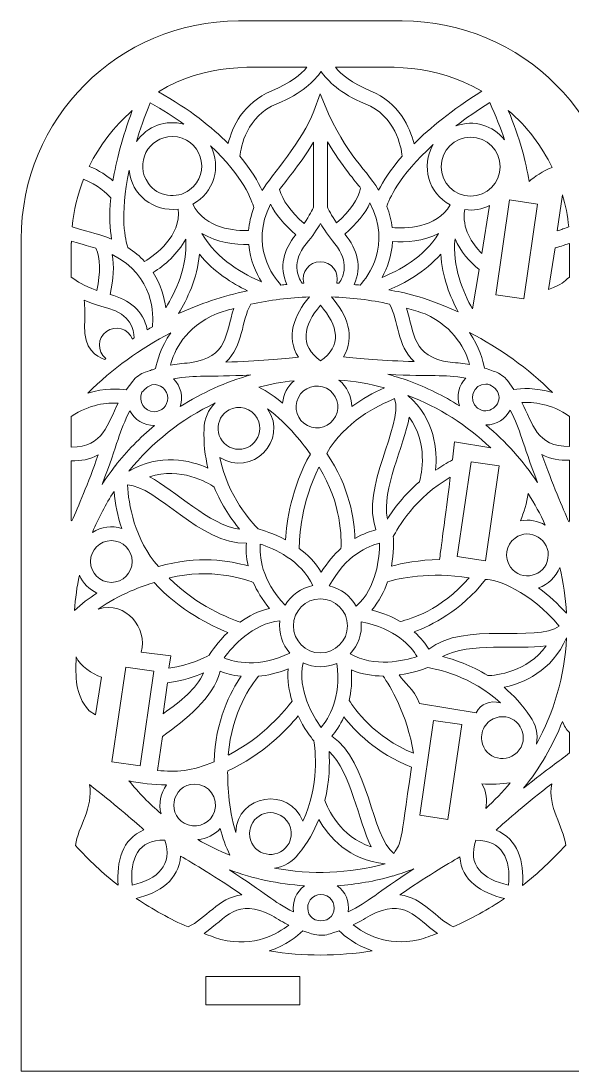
# Model space of a CAD drawing. Header units: inches. Extents: x 76 to 733, y 220 to 757.
# Drawn here: x 305.2 to 470.7, y 442.2 to 757.3 of the extents above; entities that cross this region are included whole.
import ezdxf

# ---------------------------------------------------------------- set-up
doc = ezdxf.new("R2010")
doc.units = ezdxf.units.IN
doc.header["$MEASUREMENT"] = 0
doc.layers.add('_U+0421_U+043B_U+043E_U+0439 1', color=7, linetype='Continuous')

# ---------------------------------------------------------------- blocks, each defined once
blk = doc.blocks.new('block 2')
at = {"layer": '_U+0421_U+043B_U+043E_U+0439 1', "color": 1, "lineweight": 9, "true_color": 0xff0000}
for points in [[(447.76, 675.17), (456.19, 673.94), (460.34, 702.37), (451.91, 703.6), (447.76, 675.17)], [(444.66, 595.35), (448.81, 623.78), (440.38, 625.01), (436.23, 596.58), (444.66, 595.35)], [(340.92, 533.74), (345.08, 562.17), (336.65, 563.39), (332.5, 534.96), (340.92, 533.74)], [(424.97, 518.95), (433.4, 517.72), (437.57, 546.14), (429.12, 547.38), (424.97, 518.95)], [(360.7, 462.06), (388.92, 462.06), (388.92, 470.54), (360.7, 470.54), (360.7, 462.06)]]:
    blk.add_lwpolyline(points, dxfattribs=at)
for points, knots in [([(370.54, 757.31), (370.54, 757.31), (419.69, 757.31), (419.69, 757.31), (455.77, 757.31), (484.98, 728.1), (484.97, 692.02), (484.97, 692.02), (484.97, 442.2), (484.97, 442.2), (484.97, 442.2), (305.25, 442.2), (305.25, 442.2), (305.25, 442.2), (305.25, 691.88), (305.25, 691.88), (305.17, 728.02), (334.39, 757.31), (370.54, 757.31)], [0, 0, 0, 0, 1, 1, 1, 2, 2, 2, 3, 3, 3, 4, 4, 4, 5, 5, 5, 6, 6, 6, 6]), ([(346.45, 736.08), (355.85, 730.76), (362.58, 725.4), (367.4, 720.54), (368.6, 725.36), (371.82, 732.83), (380.51, 736.34), (386.11, 738.6), (389.27, 741.32), (391.02, 743.41), (373.28, 743.41), (361.31, 744.86), (346.45, 736.08)], [0, 0, 0, 0, 1, 1, 1, 2, 2, 2, 3, 3, 3, 4, 4, 4, 4]), ([(399.59, 743.41), (401.34, 741.32), (404.5, 738.6), (410.1, 736.34), (418.82, 732.82), (422.03, 725.31), (423.22, 720.48), (427.97, 725.19), (434.53, 730.54), (443.55, 736.21), (428.82, 744.82), (417.02, 743.41), (399.59, 743.41)], [0, 0, 0, 0, 1, 1, 1, 2, 2, 2, 3, 3, 3, 4, 4, 4, 4]), ([(395.3, 742.18), (393.4, 739.41), (389.57, 735.52), (382.06, 732.49), (372.89, 728.78), (371.21, 719.45), (370.92, 716.7), (374.35, 712.63), (376.41, 709.08), (377.63, 706.44), (380.38, 710.99), (389.87, 721.4), (393.16, 730.24), (393.16, 730.24), (395.08, 735.48), (395.08, 735.48), (401.74, 717.91), (408.13, 713.87), (412.59, 706.57), (413.87, 709.12), (416.04, 712.6), (419.68, 716.74), (419.37, 719.53), (417.67, 728.8), (408.54, 732.49), (401.03, 735.52), (397.2, 739.41), (395.3, 742.18)], [0, 0, 0, 0, 1, 1, 1, 2, 2, 2, 3, 3, 3, 4, 4, 4, 5, 5, 5, 6, 6, 6, 7, 7, 7, 8, 8, 8, 9, 9, 9, 9]), ([(339.86, 721.12), (343.09, 725.86), (348.82, 727.76), (354.06, 726.32), (351.11, 728.43), (347.77, 730.57), (343.96, 732.71), (342.27, 728.52), (340.93, 724.67), (339.86, 721.12)], [0, 0, 0, 0, 1, 1, 1, 2, 2, 2, 3, 3, 3, 3]), ([(445.97, 732.81), (442.13, 730.41), (438.78, 728.08), (435.83, 725.84), (441.2, 727.77), (446.98, 725.98), (450.4, 721.66), (449.25, 725.11), (447.8, 728.82), (445.97, 732.81)], [0, 0, 0, 0, 1, 1, 1, 2, 2, 2, 3, 3, 3, 3]), ([(325.68, 713.65), (328.66, 712.49), (331.07, 710.82), (332.8, 709.36), (333.74, 715.14), (335.51, 722.12), (338.6, 730.4), (333.08, 725.59), (328.79, 719.99), (325.68, 713.65)], [0, 0, 0, 0, 1, 1, 1, 2, 2, 2, 3, 3, 3, 3]), ([(451.52, 730.49), (454.99, 722.21), (456.86, 715.1), (457.77, 709.17), (459.47, 710.6), (461.81, 712.21), (464.69, 713.36), (461.6, 719.76), (457.25, 725.53), (451.52, 730.49)], [0, 0, 0, 0, 1, 1, 1, 2, 2, 2, 3, 3, 3, 3]), ([(343.43, 708.57), (346.3, 704.61), (351.84, 703.73), (355.8, 706.61), (362.67, 711.6), (359.23, 722.64), (350.58, 722.64), (343.39, 722.64), (339.17, 714.42), (343.43, 708.57)], [0, 0, 0, 0, 1, 1, 1, 2, 2, 2, 3, 3, 3, 3]), ([(440.21, 704.73), (445.09, 704.73), (449.07, 708.71), (449.07, 713.59), (449.07, 718.48), (445.09, 722.45), (440.21, 722.45), (435.32, 722.45), (431.35, 718.48), (431.35, 713.59), (431.35, 708.71), (435.32, 704.73), (440.21, 704.73)], [0, 0, 0, 0, 1, 1, 1, 2, 2, 2, 3, 3, 3, 4, 4, 4, 4]), ([(356.74, 702.31), (360.55, 694.85), (369.7, 694.29), (373.54, 694.41), (373.72, 696.59), (374.21, 698.9), (375.12, 701.32), (374.57, 703.28), (371.95, 710.73), (362.13, 719.8), (365.36, 713.62), (363.2, 705.79), (356.74, 702.31)], [0, 0, 0, 0, 1, 1, 1, 2, 2, 2, 3, 3, 3, 4, 4, 4, 4]), ([(390.19, 696.51), (391.92, 699.02), (392.76, 700.78), (393.05, 701.45), (393.05, 701.45), (393.04, 720.96), (393.04, 720.96), (388.69, 713.73), (384.25, 708.69), (382.85, 706.78), (383.67, 703.57), (386.14, 700.13), (390.19, 696.51)], [0, 0, 0, 0, 1, 1, 1, 2, 2, 2, 3, 3, 3, 4, 4, 4, 4]), ([(397.21, 701.46), (397.51, 700.79), (398.33, 699.1), (399.97, 696.69), (404.05, 700.38), (406.46, 703.89), (407.18, 707.14), (405.93, 708.79), (401.47, 713.95), (397.2, 721.02), (397.2, 721.02), (397.21, 701.46), (397.21, 701.46)], [0, 0, 0, 0, 1, 1, 1, 2, 2, 2, 3, 3, 3, 4, 4, 4, 4]), ([(429.02, 720.22), (418.43, 710.65), (415.64, 703.56), (415.05, 701.66), (415.91, 699.45), (416.42, 697.33), (416.67, 695.31), (420.44, 695.01), (430.03, 695.02), (434.07, 702.11), (427.58, 705.6), (425.19, 713.79), (429.02, 720.22)], [0, 0, 0, 0, 1, 1, 1, 2, 2, 2, 3, 3, 3, 4, 4, 4, 4]), ([(337.26, 689.34), (339.25, 688.06), (340.91, 686.65), (342.3, 685.16), (345.52, 687.13), (353.28, 692.78), (352.38, 700.88), (344.99, 699.87), (338.33, 705.19), (337.65, 712.57), (334.71, 698.6), (336.62, 691.22), (337.26, 689.34)], [0, 0, 0, 0, 1, 1, 1, 2, 2, 2, 3, 3, 3, 4, 4, 4, 4]), ([(323.99, 709.83), (322.2, 705.3), (321.03, 700.51), (320.55, 695.57), (326.92, 693.49), (328.4, 693.52), (332.38, 691.86), (331.92, 694.68), (331.63, 698.77), (332.14, 704.26), (331.02, 705.47), (328.14, 708.26), (323.99, 709.83)], [0, 0, 0, 0, 1, 1, 1, 2, 2, 2, 3, 3, 3, 4, 4, 4, 4]), ([(402.46, 693.35), (406.2, 688.7), (407.73, 683.61), (405.24, 678.22), (405.84, 678.16), (406.43, 678.1), (407.02, 678.03), (409.32, 680.56), (416.59, 690.04), (410, 702.69), (408.54, 699.62), (406.04, 696.53), (402.46, 693.35)], [0, 0, 0, 0, 1, 1, 1, 2, 2, 2, 3, 3, 3, 4, 4, 4, 4]), ([(467.82, 705.16), (467.82, 705.16), (466.23, 694.31), (466.23, 694.31), (467.6, 694.69), (467.41, 694.77), (469.69, 695.51), (469.37, 698.81), (468.73, 702.03), (467.82, 705.16)], [0, 0, 0, 0, 1, 1, 1, 2, 2, 2, 3, 3, 3, 3]), ([(383.26, 678.04), (383.86, 678.11), (384.46, 678.17), (385.05, 678.23), (382.64, 683.47), (384.03, 688.67), (387.69, 693.17), (384.14, 696.29), (381.63, 699.33), (380.12, 702.34), (373.85, 689.88), (380.99, 680.55), (383.26, 678.04)], [0, 0, 0, 0, 1, 1, 1, 2, 2, 2, 3, 3, 3, 4, 4, 4, 4]), ([(443.56, 687.57), (443.56, 687.57), (445.92, 701.89), (445.92, 701.89), (443.71, 700.81), (441.14, 700.34), (438.44, 700.71), (437.55, 695.06), (440.55, 690.55), (443.56, 687.57)], [0, 0, 0, 0, 1, 1, 1, 2, 2, 2, 3, 3, 3, 3]), ([(390.82, 690.42), (386.36, 684.95), (388.21, 680.6), (389.63, 678.58), (389.78, 678.59), (389.94, 678.59), (390.09, 678.6), (389.21, 681.91), (391.72, 685.06), (395.05, 685.06), (398.38, 685.06), (400.89, 681.92), (400.01, 678.61), (400.23, 678.6), (400.45, 678.59), (400.67, 678.58), (402.08, 680.6), (403.94, 684.95), (399.48, 690.42), (397.52, 692.82), (396.12, 694.89), (395.14, 696.51), (394.17, 694.89), (392.77, 692.81), (390.82, 690.42)], [0, 0, 0, 0, 1, 1, 1, 2, 2, 2, 3, 3, 3, 4, 4, 4, 5, 5, 5, 6, 6, 6, 7, 7, 7, 8, 8, 8, 8]), ([(320.28, 680.4), (322.36, 679.05), (323.66, 678.01), (327.98, 676.46), (329.11, 681.84), (329, 686.09), (327.67, 689.14), (325.54, 689.79), (324.4, 689.99), (320.31, 691.28), (320.28, 689.55), (320.28, 693.28), (320.28, 680.4)], [0, 0, 0, 0, 1, 1, 1, 2, 2, 2, 3, 3, 3, 4, 4, 4, 4]), ([(373.57, 690.23), (369.52, 690.1), (364.09, 690.85), (359.54, 693.57), (363.9, 685.7), (372.53, 681.09), (377.45, 679), (375.76, 681.74), (374.02, 685.59), (373.57, 690.23)], [0, 0, 0, 0, 1, 1, 1, 2, 2, 2, 3, 3, 3, 3]), ([(430.6, 693.49), (426.07, 691.25), (420.79, 690.81), (416.8, 691.11), (416.54, 686.79), (415.14, 683.12), (413.62, 680.33), (418.6, 682.36), (426.27, 686.45), (430.6, 693.49)], [0, 0, 0, 0, 1, 1, 1, 2, 2, 2, 3, 3, 3, 3]), ([(469.92, 690.53), (466.63, 689.49), (467.02, 689.58), (465.6, 689.19), (465.6, 689.19), (463.6, 676.76), (463.6, 676.76), (468.09, 678.35), (467.86, 679.01), (469.94, 680.41), (469.94, 693.55), (469.95, 688.9), (469.92, 690.53)], [0, 0, 0, 0, 1, 1, 1, 2, 2, 2, 3, 3, 3, 4, 4, 4, 4]), ([(354.64, 691.88), (352.29, 687.4), (348.28, 683.93), (344.87, 681.83), (347.21, 678.19), (348.23, 674.39), (348.64, 671.23), (351.48, 675.8), (355.28, 683.61), (354.64, 691.88)], [0, 0, 0, 0, 1, 1, 1, 2, 2, 2, 3, 3, 3, 3]), ([(435.56, 691.98), (434.56, 683.81), (438.06, 675.73), (440.77, 670.91), (440.77, 670.91), (442.74, 682.71), (442.74, 682.71), (439.99, 684.99), (437.2, 688.15), (435.56, 691.98)], [0, 0, 0, 0, 1, 1, 1, 2, 2, 2, 3, 3, 3, 3]), ([(331.96, 675.21), (337.72, 673.65), (341.93, 670.43), (343.09, 664.63), (343.61, 664.94), (344.13, 665.24), (344.65, 665.53), (345.02, 668.94), (345.3, 680.84), (332.57, 687.2), (333.19, 683.86), (332.98, 679.89), (331.96, 675.21)], [0, 0, 0, 0, 1, 1, 1, 2, 2, 2, 3, 3, 3, 4, 4, 4, 4]), ([(373.16, 676.36), (368.74, 678.51), (363.04, 682.03), (358.77, 687.29), (358.13, 680.09), (355.05, 673.7), (352.49, 669.51), (358.75, 672.35), (365.7, 674.74), (373.16, 676.36)], [0, 0, 0, 0, 1, 1, 1, 2, 2, 2, 3, 3, 3, 3]), ([(431.25, 687.36), (426.48, 681.89), (420.2, 678.52), (415.66, 676.64), (420.61, 675.62), (424.86, 675.12), (436.49, 670.01), (434.17, 674.35), (431.61, 680.57), (431.25, 687.36)], [0, 0, 0, 0, 1, 1, 1, 2, 2, 2, 3, 3, 3, 3]), ([(374.18, 672.3), (371.32, 667.24), (371.98, 659.86), (366.74, 654.96), (376.11, 655.18), (384.19, 655.92), (388.48, 656.38), (384.68, 662.49), (387.12, 669.01), (391.82, 674.52), (385.85, 674.31), (379.95, 673.56), (374.18, 672.3)], [0, 0, 0, 0, 1, 1, 1, 2, 2, 2, 3, 3, 3, 4, 4, 4, 4]), ([(398.43, 674.51), (403.12, 669.1), (405.76, 662.59), (402.01, 656.49), (406.4, 656.03), (414.22, 655.34), (423.25, 655.12), (418.06, 659.99), (418.66, 667.31), (415.88, 672.35), (410.18, 673.58), (404.34, 674.32), (398.43, 674.51)], [0, 0, 0, 0, 1, 1, 1, 2, 2, 2, 3, 3, 3, 4, 4, 4, 4]), ([(324.26, 666), (323.87, 658.95), (327.93, 656.53), (330.26, 655.72), (330.38, 655.82), (330.5, 655.92), (330.62, 656.02), (327.96, 658.17), (328.14, 662.2), (330.83, 664.16), (333.52, 666.11), (337.4, 665.05), (338.64, 661.86), (338.82, 661.98), (339, 662.1), (339.19, 662.21), (339.14, 664.69), (338.09, 669.29), (331.27, 671.09), (328.28, 671.88), (325.92, 672.74), (324.18, 673.48), (324.34, 671.59), (324.43, 669.09), (324.26, 666)], [0, 0, 0, 0, 1, 1, 1, 2, 2, 2, 3, 3, 3, 4, 4, 4, 5, 5, 5, 6, 6, 6, 7, 7, 7, 8, 8, 8, 8]), ([(395.12, 671.99), (389.89, 665.96), (388.79, 659.83), (395.14, 655.31), (401.71, 659.77), (400.48, 665.91), (395.12, 671.99)], [0, 0, 0, 0, 1, 1, 1, 2, 2, 2, 2]), ([(355.89, 654.71), (367.57, 656.47), (366.47, 663.45), (369.1, 671.05), (367.4, 670.59), (365.72, 670.08), (364.06, 669.52), (354.37, 665.5), (351.13, 658.09), (350.06, 654.03), (351.75, 654.32), (353.69, 654.56), (355.89, 654.71)], [0, 0, 0, 0, 1, 1, 1, 2, 2, 2, 3, 3, 3, 4, 4, 4, 4]), ([(426.53, 669.41), (424.68, 670.03), (422.82, 670.6), (420.93, 671.12), (423.51, 663.55), (422.48, 656.63), (434.1, 654.88), (436.29, 654.73), (438.22, 654.5), (439.9, 654.2), (438.82, 658.16), (435.65, 665.34), (426.53, 669.41)], [0, 0, 0, 0, 1, 1, 1, 2, 2, 2, 3, 3, 3, 4, 4, 4, 4]), ([(338.73, 649.21), (338.73, 649.21), (338.72, 649.21), (338.72, 649.21), (339.59, 650.38), (341.32, 651.55), (342.46, 651.93), (342.46, 651.93), (342.48, 651.88), (342.48, 651.88), (344.67, 652.65), (344.39, 652.6), (345.61, 652.98), (346.01, 655.16), (347.14, 659.41), (350.17, 663.7), (341.03, 659.03), (332.62, 652.95), (325.28, 645.64), (330.27, 647.17), (334.6, 646.89), (336.78, 646.57), (336.78, 646.57), (338.73, 649.21), (338.73, 649.21)], [0, 0, 0, 0, 1, 1, 1, 2, 2, 2, 3, 3, 3, 4, 4, 4, 5, 5, 5, 6, 6, 6, 7, 7, 7, 8, 8, 8, 8]), ([(439.87, 663.81), (442.87, 659.54), (443.98, 655.32), (444.38, 653.15), (444.39, 653.14), (447.53, 652.1), (447.53, 652.1), (447.53, 652.1), (447.53, 652.1), (447.53, 652.1), (448.85, 651.66), (450.51, 650.42), (451.27, 649.38), (451.27, 649.38), (451.26, 649.38), (451.26, 649.38), (451.26, 649.38), (453.21, 646.74), (453.21, 646.74), (455.4, 647.06), (459.76, 647.35), (464.77, 645.8), (457.42, 653.1), (449.01, 659.16), (439.87, 663.81)], [0, 0, 0, 0, 1, 1, 1, 2, 2, 2, 3, 3, 3, 4, 4, 4, 5, 5, 5, 6, 6, 6, 7, 7, 7, 8, 8, 8, 8]), ([(352.99, 641.58), (359.47, 645.74), (366.6, 648.97), (374.19, 651.08), (361.03, 650.39), (357.9, 651.15), (350.97, 649.96), (353.14, 647.8), (353.98, 644.59), (352.99, 641.58)], [0, 0, 0, 0, 1, 1, 1, 2, 2, 2, 3, 3, 3, 3]), ([(383.71, 642.66), (384.02, 645.35), (385.32, 647.69), (387.22, 649.35), (383.61, 648.97), (380.07, 648.32), (376.62, 647.43), (379.15, 646.13), (381.54, 644.47), (383.71, 642.66)], [0, 0, 0, 0, 1, 1, 1, 2, 2, 2, 3, 3, 3, 3]), ([(414.36, 647.23), (409.94, 648.42), (405.36, 649.21), (400.66, 649.56), (403.09, 647.59), (404.46, 644.65), (404.5, 641.6), (407.73, 643.96), (410.83, 645.67), (414.36, 647.23)], [0, 0, 0, 0, 1, 1, 1, 2, 2, 2, 3, 3, 3, 3]), ([(421.68, 649.29), (421.68, 649.29), (421.67, 649.28), (421.67, 649.28), (427.04, 647.33), (432.13, 644.82), (436.87, 641.8), (435.85, 644.89), (436.75, 648.05), (438.81, 650.16), (431.82, 651.33), (428.89, 650.54), (415.31, 651.28), (417.01, 650.82), (419.42, 650.1), (421.68, 649.29)], [0, 0, 0, 0, 1, 1, 1, 2, 2, 2, 3, 3, 3, 4, 4, 4, 5, 5, 5, 5]), ([(349.24, 644.13), (349.24, 646.58), (347.05, 648.55), (344.52, 648.13), (343.14, 647.53), (342.73, 647.27), (341.51, 645.87), (340.22, 643.16), (342.22, 640.06), (345.18, 640.06), (347.42, 640.06), (349.24, 641.89), (349.24, 644.13)], [0, 0, 0, 0, 1, 1, 1, 2, 2, 2, 3, 3, 3, 4, 4, 4, 4]), ([(396.92, 647.07), (393.84, 648.64), (390.06, 647.42), (388.48, 644.33), (386.91, 641.24), (388.14, 637.47), (391.22, 635.9), (394.32, 634.32), (398.08, 635.55), (399.66, 638.64), (401.23, 641.72), (400.01, 645.49), (396.92, 647.07)], [0, 0, 0, 0, 1, 1, 1, 2, 2, 2, 3, 3, 3, 4, 4, 4, 4]), ([(442.25, 641.15), (445.43, 638.78), (449.76, 641.89), (448.54, 645.65), (448.16, 646.82), (446.26, 648.36), (444.81, 648.36), (441.01, 648.36), (439.28, 643.56), (442.25, 641.15)], [0, 0, 0, 0, 1, 1, 1, 2, 2, 2, 3, 3, 3, 3]), ([(397, 627.55), (403.93, 617.46), (405.33, 607.52), (405.49, 602.02), (407.92, 603.43), (410.13, 604.18), (411.8, 604.59), (407.1, 617.47), (419.99, 635.64), (417.4, 643.98), (412.1, 641.88), (402.51, 636.98), (397, 627.55)], [0, 0, 0, 0, 1, 1, 1, 2, 2, 2, 3, 3, 3, 4, 4, 4, 4]), ([(421.38, 644.95), (429.61, 637.68), (430.29, 628.35), (429.7, 622.54), (431.4, 623.6), (433.01, 624.69), (434.8, 625.61), (434.8, 625.61), (435.35, 631), (435.35, 631), (435.35, 631), (446.26, 629.2), (446.26, 629.2), (439.16, 636.01), (430.74, 641.38), (421.38, 644.95)], [0, 0, 0, 0, 1, 1, 1, 2, 2, 2, 3, 3, 3, 4, 4, 4, 5, 5, 5, 5]), ([(455.6, 642.81), (458.85, 636.68), (459.99, 629.47), (469.94, 629.63), (469.94, 629.63), (469.94, 638.64), (469.94, 638.64), (464.42, 642.56), (458.85, 642.99), (455.6, 642.81)], [0, 0, 0, 0, 1, 1, 1, 2, 2, 2, 3, 3, 3, 3]), ([(320.28, 629.46), (329.97, 629.38), (331.18, 636.59), (334.38, 642.62), (331.17, 642.79), (325.7, 642.36), (320.28, 638.63), (320.28, 638.63), (320.28, 629.46), (320.28, 629.46)], [0, 0, 0, 0, 1, 1, 1, 2, 2, 2, 3, 3, 3, 3]), ([(333.41, 623.77), (333.41, 623.77), (333.45, 623.73), (333.45, 623.73), (336.94, 628.2), (340.89, 632.29), (345.25, 635.91), (342.08, 635.87), (339.28, 637.67), (337.89, 640.34), (334.6, 634.03), (334.45, 630.98), (329.51, 618.19), (330.59, 619.85), (332.88, 623.07), (333.41, 623.77)], [0, 0, 0, 0, 1, 1, 1, 2, 2, 2, 3, 3, 3, 4, 4, 4, 5, 5, 5, 5]), ([(337.54, 622.19), (346.96, 627.71), (356.01, 625.48), (361.34, 623.13), (360.44, 626.71), (359.96, 630.66), (360.19, 634.9), (360.16, 637.87), (361.4, 640.7), (363.54, 642.69), (353.4, 637.88), (344.52, 630.83), (337.54, 622.19)], [0, 0, 0, 0, 1, 1, 1, 2, 2, 2, 3, 3, 3, 4, 4, 4, 4]), ([(368.68, 641.01), (363.37, 639.28), (362.83, 631.98), (367.77, 629.46), (372.72, 626.94), (378.31, 631.67), (376.58, 636.98), (375.52, 640.26), (371.98, 642.08), (368.68, 641.01)], [0, 0, 0, 0, 1, 1, 1, 2, 2, 2, 3, 3, 3, 3]), ([(379.25, 640.89), (385.7, 631.37), (374.3, 620.23), (364.93, 626.31), (367.16, 614.69), (374.66, 606.61), (376.39, 604.88), (377.72, 604.53), (381.01, 603.57), (384.66, 601.62), (384.97, 606.99), (386.35, 617.3), (392.09, 627.35), (390.33, 629.83), (385.46, 636.27), (379.25, 640.89)], [0, 0, 0, 0, 1, 1, 1, 2, 2, 2, 3, 3, 3, 4, 4, 4, 5, 5, 5, 5]), ([(444.77, 636.07), (450.77, 631.13), (456.01, 625.31), (460.31, 618.81), (455.53, 631.25), (455.35, 634.28), (452.1, 640.51), (450.75, 637.91), (448.03, 636.07), (444.77, 636.07)], [0, 0, 0, 0, 1, 1, 1, 2, 2, 2, 3, 3, 3, 3]), ([(421.76, 638.41), (420.32, 629.85), (413.49, 616.81), (415.21, 607.85), (417.11, 610.87), (420.27, 615.12), (424.86, 619), (425.51, 621.32), (427.53, 630.52), (421.76, 638.41)], [0, 0, 0, 0, 1, 1, 1, 2, 2, 2, 3, 3, 3, 3]), ([(320.28, 607.54), (320.36, 607.46), (320.42, 607.38), (320.49, 607.3), (322.29, 611.34), (325.36, 618.56), (328.35, 627.07), (325.83, 625.67), (323.17, 625.29), (320.28, 625.3), (320.28, 625.3), (320.28, 607.54), (320.28, 607.54)], [0, 0, 0, 0, 1, 1, 1, 2, 2, 2, 3, 3, 3, 4, 4, 4, 4]), ([(461.64, 627.24), (464.75, 618.4), (467.95, 610.94), (469.71, 607), (469.78, 607.09), (469.86, 607.18), (469.94, 607.27), (469.94, 607.27), (469.94, 625.48), (469.94, 625.48), (466.99, 625.44), (464.26, 625.79), (461.64, 627.24)], [0, 0, 0, 0, 1, 1, 1, 2, 2, 2, 3, 3, 3, 4, 4, 4, 4]), ([(363.21, 617.44), (361.17, 618.82), (353.12, 623.6), (343.77, 620.49), (351.47, 616.47), (361.78, 605.94), (370.83, 604.81), (368.55, 607.55), (365.48, 611.88), (363.21, 617.44)], [0, 0, 0, 0, 1, 1, 1, 2, 2, 2, 3, 3, 3, 3]), ([(394.76, 623.39), (394.76, 623.39), (394.73, 623.34), (394.73, 623.34), (394.73, 623.34), (394.68, 623.41), (394.68, 623.41), (389.31, 612.91), (388.77, 602.29), (388.74, 599.05), (391.22, 597.22), (393.58, 594.89), (395.36, 591.94), (397.22, 594.91), (399.26, 597.22), (401.29, 599), (401.45, 601.9), (401.51, 612.43), (394.76, 623.39)], [0, 0, 0, 0, 1, 1, 1, 2, 2, 2, 3, 3, 3, 4, 4, 4, 5, 5, 5, 6, 6, 6, 6]), ([(373.37, 593.77), (372.78, 596.51), (372.75, 598.85), (372.88, 600.56), (359.19, 600.08), (345.79, 617.94), (337.14, 618.06), (337.5, 612.37), (339.21, 601.73), (346.46, 593.58), (358.2, 597.05), (368.09, 595.31), (373.37, 593.77)], [0, 0, 0, 0, 1, 1, 1, 2, 2, 2, 3, 3, 3, 4, 4, 4, 4]), ([(416.99, 602.58), (417.08, 601.21), (417.17, 597.79), (416.45, 593.71), (419.66, 594.56), (424.78, 595.59), (430.9, 595.71), (431.18, 597.86), (431.97, 603.88), (434.12, 620.36), (423.75, 614.65), (418.11, 604.77), (416.99, 602.58)], [0, 0, 0, 0, 1, 1, 1, 2, 2, 2, 3, 3, 3, 4, 4, 4, 4]), ([(335.42, 605.05), (334.19, 608.82), (333.52, 612.27), (333.12, 616.13), (330.61, 612.27), (328.44, 608.16), (326.66, 603.85), (329.32, 605.57), (332.52, 605.96), (335.42, 605.05)], [0, 0, 0, 0, 1, 1, 1, 2, 2, 2, 3, 3, 3, 3]), ([(457.53, 615.47), (457.07, 612.67), (456.23, 609.91), (455.19, 607.29), (457.84, 607.83), (460.46, 607.33), (462.63, 606.03), (461.15, 609.31), (459.45, 612.46), (457.53, 615.47)], [0, 0, 0, 0, 1, 1, 1, 2, 2, 2, 3, 3, 3, 3]), ([(453.58, 602.15), (450.78, 600.12), (450.16, 596.2), (452.2, 593.4), (455.5, 588.85), (462.6, 590.64), (463.46, 596.1), (464.34, 601.64), (458.06, 605.41), (453.58, 602.15)], [0, 0, 0, 0, 1, 1, 1, 2, 2, 2, 3, 3, 3, 3]), ([(332.31, 588.83), (335.77, 588.83), (338.58, 591.64), (338.58, 595.1), (338.58, 598.55), (335.77, 601.37), (332.31, 601.37), (328.85, 601.37), (326.04, 598.55), (326.04, 595.1), (326.04, 591.64), (328.85, 588.83), (332.31, 588.83)], [0, 0, 0, 0, 1, 1, 1, 2, 2, 2, 3, 3, 3, 4, 4, 4, 4]), ([(392.82, 587.85), (389.45, 595.43), (381, 599.03), (377.03, 600.34), (376.76, 596.89), (377.28, 589.58), (384.53, 581.99), (386.3, 584.99), (389.29, 587.17), (392.82, 587.85)], [0, 0, 0, 0, 1, 1, 1, 2, 2, 2, 3, 3, 3, 3]), ([(412.88, 600.57), (409.51, 599.76), (402.72, 597.01), (397.75, 587.78), (401.25, 587.01), (404.19, 584.75), (405.87, 581.7), (412.05, 587.24), (412.85, 596.39), (412.88, 600.57)], [0, 0, 0, 0, 1, 1, 1, 2, 2, 2, 3, 3, 3, 3]), ([(371.02, 576.91), (373.53, 578.71), (376.48, 580.24), (379.83, 581.02), (377.58, 583.71), (376.01, 586.35), (374.95, 588.83), (372.24, 589.89), (362.23, 593.19), (349.73, 590.16), (349.73, 590.16), (349.77, 590.12), (349.77, 590.12), (349.77, 590.12), (349.69, 590.1), (349.69, 590.1), (358.01, 581.74), (367.94, 577.95), (371.02, 576.91)], [0, 0, 0, 0, 1, 1, 1, 2, 2, 2, 3, 3, 3, 4, 4, 4, 5, 5, 5, 6, 6, 6, 6]), ([(460.61, 587.2), (463.86, 584.85), (466.43, 582.43), (469, 579.56), (468.76, 584.27), (468.08, 588.87), (466.99, 593.32), (465.87, 590.39), (463.5, 588.18), (460.61, 587.2)], [0, 0, 0, 0, 1, 1, 1, 2, 2, 2, 3, 3, 3, 3]), ([(327.99, 585.62), (325.63, 586.7), (323.73, 588.63), (322.71, 591.02), (321.98, 587.55), (321.5, 583.99), (321.27, 580.36), (323.29, 582.36), (325.61, 584.11), (327.99, 585.62)], [0, 0, 0, 0, 1, 1, 1, 2, 2, 2, 3, 3, 3, 3]), ([(415.26, 589.04), (414.29, 586.11), (412.8, 583.14), (410.55, 580.54), (413.96, 579.69), (416.78, 578.47), (419.1, 577.08), (421.9, 577.81), (431.38, 580.37), (439.74, 590.22), (428.09, 592.08), (418.36, 590.01), (415.26, 589.04)], [0, 0, 0, 0, 1, 1, 1, 2, 2, 2, 3, 3, 3, 4, 4, 4, 4]), ([(466.86, 575.67), (458.12, 586.22), (447.69, 589.96), (444.68, 589.67), (437.27, 580.18), (428.39, 575.86), (423.27, 574.02), (425.36, 572.15), (426.76, 570.28), (427.66, 568.82), (438.43, 577.23), (459.79, 570.67), (466.86, 575.67)], [0, 0, 0, 0, 1, 1, 1, 2, 2, 2, 3, 3, 3, 4, 4, 4, 4]), ([(350.16, 566.81), (350.16, 566.81), (349.62, 563.06), (349.62, 563.06), (356.25, 564.08), (360.2, 566.23), (361.66, 566.97), (362.4, 568.13), (364.33, 570.96), (367.32, 573.83), (362.3, 575.78), (352.92, 580.28), (345.14, 588.84), (342.24, 587.93), (334.62, 585.29), (328.31, 580.82), (336.9, 583.3), (343.23, 575.03), (341.26, 567.94), (341.26, 567.94), (350.16, 566.81), (350.16, 566.81)], [0, 0, 0, 0, 1, 1, 1, 2, 2, 2, 3, 3, 3, 4, 4, 4, 5, 5, 5, 6, 6, 6, 7, 7, 7, 7]), ([(395.11, 583.91), (390.63, 583.91), (386.99, 580.27), (386.99, 575.79), (386.99, 571.31), (390.63, 567.66), (395.11, 567.66), (399.59, 567.66), (403.24, 571.31), (403.24, 575.79), (403.24, 580.27), (399.59, 583.91), (395.11, 583.91)], [0, 0, 0, 0, 1, 1, 1, 2, 2, 2, 3, 3, 3, 4, 4, 4, 4]), ([(385.95, 567.64), (383.65, 570.23), (382.48, 573.67), (382.94, 577.33), (374.67, 576.47), (368.65, 569.55), (366.17, 566.18), (369.37, 564.86), (376.49, 563.09), (385.95, 567.64)], [0, 0, 0, 0, 1, 1, 1, 2, 2, 2, 3, 3, 3, 3]), ([(407.33, 576.99), (407.69, 573.36), (406.43, 569.92), (404.05, 567.39), (411.24, 563.22), (420.2, 565.28), (424.18, 566.55), (422.39, 569.52), (417.7, 575.11), (407.33, 576.99)], [0, 0, 0, 0, 1, 1, 1, 2, 2, 2, 3, 3, 3, 3]), ([(431.82, 566.58), (435.27, 565.7), (440.3, 564.01), (445.4, 560.84), (447.81, 560.95), (457.18, 561.86), (462.91, 569.79), (454.33, 568.53), (439.8, 570.98), (431.82, 566.58)], [0, 0, 0, 0, 1, 1, 1, 2, 2, 2, 3, 3, 3, 3]), ([(459.99, 540.26), (465.24, 549.82), (468.45, 560.66), (469.01, 572.18), (464.64, 562.11), (455.97, 558.57), (450.26, 557.34), (453.08, 554.98), (455.77, 552.09), (458.07, 548.55), (459.79, 546.29), (460.58, 543.31), (459.99, 540.26)], [0, 0, 0, 0, 1, 1, 1, 2, 2, 2, 3, 3, 3, 4, 4, 4, 4]), ([(321.71, 566.47), (321.72, 560.28), (321.09, 555.6), (325.65, 550.31), (325.65, 550.31), (327.53, 549.04), (327.53, 549.04), (327.53, 549.04), (329.37, 560.41), (329.37, 560.41), (326.52, 561.3), (322.94, 563.8), (321.71, 566.47)], [0, 0, 0, 0, 1, 1, 1, 2, 2, 2, 3, 3, 3, 4, 4, 4, 4]), ([(400.03, 564.54), (396.88, 563.16), (393.22, 563.11), (389.89, 564.69), (388.15, 556.57), (392.87, 548.69), (395.31, 545.3), (397.55, 547.93), (401.43, 554.15), (400.03, 564.54)], [0, 0, 0, 0, 1, 1, 1, 2, 2, 2, 3, 3, 3, 3]), ([(363.15, 535.02), (363.49, 547.26), (368.2, 556.12), (371.29, 560.66), (368.51, 560.95), (366.62, 561.5), (365.04, 562.15), (362.65, 553.8), (354.89, 547.95), (347.64, 542.59), (347.64, 542.59), (346.14, 532.42), (346.14, 532.42), (351.65, 531.85), (356.55, 532.12), (363.15, 535.02)], [0, 0, 0, 0, 1, 1, 1, 2, 2, 2, 3, 3, 3, 4, 4, 4, 5, 5, 5, 5]), ([(360.01, 561.66), (357.13, 560.51), (354.14, 559.33), (349.17, 558.71), (349.17, 558.71), (347.89, 549.4), (347.89, 549.4), (353.39, 553.38), (357.69, 556.71), (360.01, 561.66)], [0, 0, 0, 0, 1, 1, 1, 2, 2, 2, 3, 3, 3, 3]), ([(367.47, 537.01), (377.99, 542.35), (384.67, 550.62), (386.6, 553.23), (385.67, 556.16), (385.12, 559.44), (385.42, 562.86), (382.16, 561.55), (379.16, 560.88), (376.47, 560.64), (374.63, 558.38), (368.4, 549.89), (367.42, 537.07), (367.42, 537.07), (367.47, 537.09), (367.47, 537.09), (367.47, 537.09), (367.47, 537.01), (367.47, 537.01)], [0, 0, 0, 0, 1, 1, 1, 2, 2, 2, 3, 3, 3, 4, 4, 4, 5, 5, 5, 6, 6, 6, 6]), ([(404.4, 562.57), (404.64, 559.07), (404.36, 556.01), (403.76, 553.38), (405.33, 550.93), (411.17, 542.45), (423.07, 537.55), (421.25, 549.2), (415.83, 558.07), (413.94, 560.71), (410.86, 560.74), (407.57, 561.23), (404.4, 562.57)], [0, 0, 0, 0, 1, 1, 1, 2, 2, 2, 3, 3, 3, 4, 4, 4, 4]), ([(441.89, 549.71), (443.48, 552.46), (445.81, 553.5), (449.23, 552.66), (440.59, 560.75), (429.77, 562.87), (427.35, 563.26), (426.09, 562.76), (422.86, 561.61), (418.75, 561.04), (420.28, 558.66), (423.06, 557.1), (424.89, 552.5), (424.89, 552.5), (441.89, 549.71), (441.89, 549.71)], [0, 0, 0, 0, 1, 1, 1, 2, 2, 2, 3, 3, 3, 4, 4, 4, 5, 5, 5, 5]), ([(389.83, 517.17), (394.86, 527.88), (393.54, 538.83), (393.16, 541.25), (392.29, 542.31), (390.19, 545.02), (388.39, 548.75), (384.98, 544.58), (377.8, 537.05), (367.25, 532.3), (367.22, 529.25), (367.37, 521.2), (369.68, 513.81), (370.09, 525.22), (385.83, 527.64), (389.83, 517.17)], [0, 0, 0, 0, 1, 1, 1, 2, 2, 2, 3, 3, 3, 4, 4, 4, 5, 5, 5, 5]), ([(402.14, 548.46), (401, 545.9), (399.65, 543.99), (398.54, 542.68), (409.87, 535.05), (410.26, 512.68), (417.17, 507.52), (419.63, 511.4), (418.88, 508.85), (422.46, 533.37), (411.83, 537.54), (405.35, 544.31), (402.14, 548.46)], [0, 0, 0, 0, 1, 1, 1, 2, 2, 2, 3, 3, 3, 4, 4, 4, 4]), ([(454.83, 538.56), (458.1, 543.06), (454.29, 549.32), (448.78, 548.44), (447.12, 548.18), (445.67, 547.29), (444.68, 545.93), (444.68, 545.93), (444.68, 545.93), (444.68, 545.93), (443.7, 544.58), (443.3, 542.92), (443.56, 541.27), (444.43, 535.8), (451.53, 534.02), (454.83, 538.56)], [0, 0, 0, 0, 1, 1, 1, 2, 2, 2, 3, 3, 3, 4, 4, 4, 5, 5, 5, 5]), ([(469.94, 543.75), (468.97, 544.67), (468.24, 545.82), (467.81, 547.13), (464.93, 539.84), (460.97, 533.08), (456.15, 527.05), (463.97, 533.4), (466.5, 534.86), (469.94, 537.67), (469.94, 537.67), (469.94, 543.75), (469.94, 543.75), (469.94, 543.75), (469.94, 543.75), (469.94, 543.75), (469.94, 543.75), (469.94, 543.75), (469.94, 543.75)], [0, 0, 0, 0, 1, 1, 1, 2, 2, 2, 3, 3, 3, 4, 4, 4, 5, 5, 5, 6, 6, 6, 6]), ([(397.7, 538.04), (397.93, 534.48), (397.88, 529.18), (396.44, 523.35), (397.28, 521.08), (401.05, 512.46), (410.36, 509.46), (406.5, 517.24), (404.36, 531.8), (397.7, 538.04)], [0, 0, 0, 0, 1, 1, 1, 2, 2, 2, 3, 3, 3, 3]), ([(334.39, 497.92), (333.8, 505.05), (335.51, 511.83), (342.1, 514.55), (338.82, 517.5), (332.89, 522.66), (325.72, 528.14), (327.06, 521.15), (322.26, 515.59), (321.55, 509.87), (325.49, 505.49), (329.79, 501.5), (334.39, 497.92)], [0, 0, 0, 0, 1, 1, 1, 2, 2, 2, 3, 3, 3, 4, 4, 4, 4]), ([(348.83, 528.06), (344.83, 528.05), (341.34, 528.49), (337.61, 529.3), (340.51, 525.71), (343.74, 522.41), (347.25, 519.42), (346.46, 522.47), (347.1, 525.61), (348.83, 528.06)], [0, 0, 0, 0, 1, 1, 1, 2, 2, 2, 3, 3, 3, 3]), ([(363.3, 520.09), (364.61, 524.12), (361.63, 528.3), (357.34, 528.3), (350.28, 528.3), (348.61, 518.27), (355.4, 516.06), (358.71, 514.99), (362.24, 516.8), (363.3, 520.09)], [0, 0, 0, 0, 1, 1, 1, 2, 2, 2, 3, 3, 3, 3]), ([(444.75, 520.97), (447.38, 523.36), (449.85, 525.94), (452.12, 528.68), (449.33, 528.26), (446.44, 528.21), (443.64, 528.38), (444.96, 526.04), (445.3, 523.42), (444.75, 520.97)], [0, 0, 0, 0, 1, 1, 1, 2, 2, 2, 3, 3, 3, 3]), ([(455.81, 497.9), (460.46, 501.52), (464.81, 505.55), (468.78, 509.99), (468.13, 515.78), (463.24, 521.36), (464.6, 528.42), (457.15, 522.73), (451.05, 517.38), (447.85, 514.49), (454.49, 511.79), (456.36, 505.13), (455.81, 497.9)], [0, 0, 0, 0, 1, 1, 1, 2, 2, 2, 3, 3, 3, 4, 4, 4, 4]), ([(374.51, 510.61), (377.03, 505.67), (384.33, 506.2), (386.06, 511.51), (387.13, 514.8), (385.32, 518.35), (382.03, 519.42), (376.77, 521.12), (371.96, 515.61), (374.51, 510.61)], [0, 0, 0, 0, 1, 1, 1, 2, 2, 2, 3, 3, 3, 3]), ([(414.55, 504.4), (403.6, 505.43), (397.55, 512.58), (394.61, 517.64), (393.22, 514.18), (391.27, 510.68), (388.56, 507.36), (386.84, 504.98), (384.19, 503.44), (381.3, 503.1), (392.31, 501.02), (403.7, 501.44), (414.55, 504.4)], [0, 0, 0, 0, 1, 1, 1, 2, 2, 2, 3, 3, 3, 4, 4, 4, 4]), ([(367.95, 506.97), (366.67, 509.51), (365.73, 512.25), (365.02, 514.98), (363.31, 513.11), (360.97, 511.89), (358.27, 511.65), (361.36, 509.86), (364.6, 508.3), (367.95, 506.97)], [0, 0, 0, 0, 1, 1, 1, 2, 2, 2, 3, 3, 3, 3]), ([(338.56, 497.97), (346.33, 499.77), (350.83, 504.08), (348.35, 511.47), (340.35, 511.75), (337.81, 505.92), (338.56, 497.97)], [0, 0, 0, 0, 1, 1, 1, 2, 2, 2, 2]), ([(441.83, 511.44), (439.14, 503.95), (443.76, 499.72), (451.65, 497.96), (452.33, 505.84), (449.68, 511.5), (441.83, 511.44)], [0, 0, 0, 0, 1, 1, 1, 2, 2, 2, 2]), ([(355.35, 485.42), (360.63, 487.84), (364.42, 494.17), (371.53, 495.06), (363.82, 500.39), (356.85, 504.54), (353.11, 506.69), (352.59, 499.54), (346.83, 495.7), (339.81, 493.99), (344.73, 490.68), (349.93, 487.81), (355.35, 485.42)], [0, 0, 0, 0, 1, 1, 1, 2, 2, 2, 3, 3, 3, 4, 4, 4, 4]), ([(450.4, 493.98), (443.43, 495.62), (437.52, 499.34), (436.98, 506.44), (433.15, 504.23), (426.42, 500.19), (418.98, 495.06), (426.03, 494.18), (429.84, 487.93), (435.03, 485.48), (440.39, 487.85), (445.53, 490.7), (450.4, 493.98)], [0, 0, 0, 0, 1, 1, 1, 2, 2, 2, 3, 3, 3, 4, 4, 4, 4]), ([(390.33, 497.8), (382.44, 498.28), (374.86, 499.93), (367.76, 502.59), (378.79, 495.43), (380.8, 493.05), (387.05, 489.93), (386.61, 492.86), (387.78, 495.93), (390.33, 497.8)], [0, 0, 0, 0, 1, 1, 1, 2, 2, 2, 3, 3, 3, 3]), ([(403.47, 489.94), (409.81, 493.1), (411.74, 495.47), (423.16, 502.86), (421.46, 502.2), (419.06, 501.36), (416.83, 500.7), (416.83, 500.7), (416.82, 500.72), (416.82, 500.72), (411.48, 499.17), (405.9, 498.18), (400.16, 497.81), (402.58, 496.09), (403.93, 493.05), (403.47, 489.94)], [0, 0, 0, 0, 1, 1, 1, 2, 2, 2, 3, 3, 3, 4, 4, 4, 5, 5, 5, 5]), ([(393.52, 487.52), (395.04, 487.19), (395.47, 487.19), (397, 487.52), (399.28, 488.67), (399.91, 491.55), (398.46, 493.54), (396.86, 495.74), (393.66, 495.75), (392.05, 493.54), (390.61, 491.55), (391.23, 488.67), (393.52, 487.52)], [0, 0, 0, 0, 1, 1, 1, 2, 2, 2, 3, 3, 3, 4, 4, 4, 4]), ([(365.21, 481.68), (375.38, 479.27), (382.34, 483.36), (385.58, 486.01), (384.04, 486.76), (382.35, 487.7), (380.5, 488.86), (369.99, 494.34), (366.77, 488.05), (360.18, 483.44), (361.84, 482.81), (363.52, 482.23), (365.21, 481.68)], [0, 0, 0, 0, 1, 1, 1, 2, 2, 2, 3, 3, 3, 4, 4, 4, 4]), ([(424.61, 481.55), (426.51, 482.15), (428.38, 482.8), (430.24, 483.51), (423.68, 488.14), (420.45, 494.31), (410.02, 488.86), (408.17, 487.71), (406.49, 486.78), (404.96, 486.03), (408.15, 483.47), (414.89, 479.54), (424.61, 481.55)], [0, 0, 0, 0, 1, 1, 1, 2, 2, 2, 3, 3, 3, 4, 4, 4, 4]), ([(410.69, 478.26), (405.73, 479.95), (402.32, 482.72), (400.72, 484.25), (400.61, 484.21), (397.57, 483.25), (397.57, 483.25), (397.57, 483.25), (397.57, 483.24), (397.57, 483.24), (396.22, 482.82), (394.16, 482.87), (392.95, 483.24), (392.95, 483.24), (392.95, 483.25), (392.95, 483.25), (392.95, 483.25), (389.9, 484.21), (389.8, 484.25), (388.18, 482.71), (384.75, 479.91), (379.73, 478.23), (390.07, 476.58), (400.34, 476.59), (410.69, 478.26)], [0, 0, 0, 0, 1, 1, 1, 2, 2, 2, 3, 3, 3, 4, 4, 4, 5, 5, 5, 6, 6, 6, 7, 7, 7, 8, 8, 8, 8])]:
    blk.add_open_spline(points, degree=3, knots=knots, dxfattribs=at)

msp = doc.modelspace()

# ---------------------------------------------------------------- block references
at = {"layer": '_U+0421_U+043B_U+043E_U+0439 1'}
msp.add_blockref('block 2', (0, 0), dxfattribs=at)

doc.saveas('drawing.dxf')
